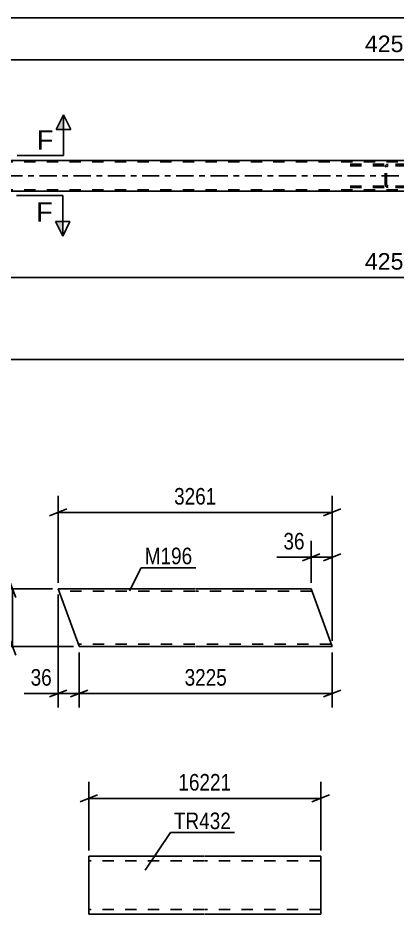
# Model space of a CAD drawing. Header units: millimetres. Extents: x 0 to 841, y 0 to 594.
# Drawn here: x 443.2 to 508.8, y 102.9 to 257.8 of the extents above; entities that cross this region are included whole.
import ezdxf

# ---------------------------------------------------------------- set-up
doc = ezdxf.new("R2010")
doc.units = ezdxf.units.MM
doc.linetypes.add('DXK_LINE_DOT2', pattern=[3.9198, 1.9599, -1.9599])
doc.linetypes.add('DXK_LINE_DOT3', pattern=[5.9187, 2.979, -0.9799, 0.9799, -0.9799])
doc.styles.add('Arial', font='arial.ttf', dxfattribs={"height": 0.2})
doc.styles.add('Arial Narrow', font='ARIALN.TTF', dxfattribs={"height": 0.2})

# ---------------------------------------------------------------- blocks, each defined once
blk = doc.blocks.new('Part-317311686-4478 - 4224')
at = {"color": 2, "linetype": 'Continuous'}
for p, q in [((115.52, 233.18), (689.3, 233.18)), ((592.05, 227.9), (427.78, 227.9))]:
    blk.add_line(p, q, dxfattribs=at)
at = {"color": 7, "linetype": 'DXK_LINE_DOT2'}
for p, q in [((689.3, 232.94), (115.52, 232.94)), ((689.3, 228.14), (115.52, 228.14))]:
    blk.add_line(p, q, dxfattribs=at)
at = {"color": 7, "linetype": 'DXK_LINE_DOT3'}
blk.add_line((115.52, 230.54), (689.3, 230.54), dxfattribs=at)
blk = doc.blocks.new('Part-317311686-4337 - 4224')
at = {"color": 7, "linetype": 'DXK_LINE_DOT2'}
for p, q in [((510.52, 232.54), (499.67, 232.54)), ((507.29, 232.54), (507.09, 232.5)), ((510.72, 232.5), (510.52, 232.54)), ((510.52, 232.3), (499.67, 232.3)), ((506.81, 232.24), (506.77, 232.06)), ((506.77, 229.02), (506.77, 232.06)), ((507.03, 232.06), (507.05, 232.15)), ((507.03, 229.02), (507.03, 232.06)), ((507.05, 232.15), (507.11, 232.23)), ((507.11, 232.23), (507.19, 232.28)), ((507.19, 232.28), (507.29, 232.3)), ((510.52, 232.3), (510.62, 232.28)), ((510.62, 232.28), (510.7, 232.23)), ((510.7, 232.23), (510.76, 232.15)), ((510.76, 232.15), (510.78, 232.06)), ((510.78, 229.02), (510.78, 232.06)), ((511.03, 232.06), (510.99, 232.24)), ((511.03, 229.02), (511.03, 232.06)), ((510.52, 228.78), (499.67, 228.78)), ((510.52, 228.54), (499.67, 228.54)), ((506.77, 229.02), (506.81, 228.83)), ((507.05, 228.92), (507.03, 229.02)), ((507.11, 228.85), (507.05, 228.92)), ((507.09, 228.57), (507.29, 228.54)), ((507.19, 228.79), (507.11, 228.85)), ((507.29, 228.78), (507.19, 228.79)), ((510.62, 228.79), (510.52, 228.78)), ((510.52, 228.54), (510.72, 228.57)), ((510.7, 228.85), (510.62, 228.79)), ((510.76, 228.92), (510.7, 228.85)), ((510.78, 229.02), (510.76, 228.92)), ((510.99, 228.83), (511.03, 229.02))]:
    blk.add_line(p, q, dxfattribs=at)
for centre, start, end in [((507.27, 232.04), 110.7583, 155.6801), ((510.54, 232.04), 24.3199, 69.2417), ((507.27, 229.04), 204.3199, 249.2417), ((510.54, 229.04), 290.7583, 335.6801)]:
    blk.add_arc(centre, 0.496, start, end, dxfattribs=at)
blk = doc.blocks.new('Part-317311686-6010 - 6004')
at = {"color": 2, "linetype": 'Continuous'}
for p, q in [((473.86, 159.17), (450.22, 159.17)), ((453.84, 149.23), (450.22, 159.17)), ((493.96, 159.17), (473.96, 159.17)), ((493.96, 159.17), (497.6, 149.17)), ((453.86, 149.17), (453.84, 149.23)), ((473.86, 149.17), (453.86, 149.17)), ((497.6, 149.17), (473.96, 149.17))]:
    blk.add_line(p, q, dxfattribs=at)
at = {"color": 7, "linetype": 'DXK_LINE_DOT2'}
for p, q in [((473.86, 158.77), (450.37, 158.77)), ((494.11, 158.77), (473.96, 158.77)), ((453.71, 149.6), (453.67, 149.68)), ((453.72, 149.57), (453.71, 149.6)), ((473.86, 149.57), (453.72, 149.57)), ((497.46, 149.57), (473.96, 149.57)), ((497.45, 149.6), (497.41, 149.68)), ((497.46, 149.57), (497.45, 149.6))]:
    blk.add_line(p, q, dxfattribs=at)
blk = doc.blocks.new('Part-317311686-6354 - 6348')
at = {"color": 2, "linetype": 'Continuous'}
for p, q in [((455.52, 104.54), (455.52, 112.94)), ((455.52, 112.94), (475.52, 112.94)), ((475.62, 112.94), (495.62, 112.94)), ((495.62, 102.94), (495.62, 112.94)), ((455.52, 104.54), (455.52, 102.94)), ((455.52, 102.94), (475.52, 102.94)), ((475.62, 102.94), (495.62, 102.94))]:
    blk.add_line(p, q, dxfattribs=at)
at = {"color": 7, "linetype": 'DXK_LINE_DOT2'}
for p, q in [((475.52, 112.14), (455.52, 112.14)), ((495.62, 112.14), (475.62, 112.14)), ((455.52, 103.06), (455.52, 104.54)), ((455.52, 103.74), (455.52, 103.8)), ((495.62, 103.74), (495.62, 103.8)), ((475.52, 103.74), (455.52, 103.74)), ((495.62, 103.74), (475.62, 103.74))]:
    blk.add_line(p, q, dxfattribs=at)
blk = doc.blocks.new('StraightDimension-317311686-4613 - 4224')
at = {"color": 7, "linetype": 'Continuous'}
for p, q in [((422.58, 234.58), (422.58, 253.43)), ((592.85, 234.58), (592.85, 253.43)), ((424.08, 251.18), (421.08, 249.98)), ((591.35, 249.98), (594.35, 251.18)), ((422.58, 250.58), (592.85, 250.58))]:
    blk.add_line(p, q, dxfattribs=at)
at = {"color": 0}
blk.add_wipeout([(512.76, 251.33), (512.76, 255.53), (502.67, 255.53), (502.67, 251.33)], dxfattribs=at)
at = {"color": 3, "style": 'Arial'}
blk.add_text('4257', height=2.865, dxfattribs=at).set_placement((503.27, 251.93))
blk = doc.blocks.new('StraightDimension-317311686-4657 - 4224')
at = {"color": 7, "linetype": 'Continuous'}
for p, q in [((422.58, 226.5), (422.58, 202.79)), ((592.85, 226.5), (592.85, 200.56)), ((424.08, 213.58), (421.08, 212.38)), ((422.58, 212.98), (592.85, 212.98)), ((591.35, 212.38), (594.35, 213.58))]:
    blk.add_line(p, q, dxfattribs=at)
at = {"color": 0}
blk.add_wipeout([(512.76, 213.73), (512.76, 217.93), (502.67, 217.93), (502.67, 213.73)], dxfattribs=at)
at = {"color": 0, "linetype": 'Continuous'}
blk.add_wipeout([(592.25, 212.28), (588.05, 212.28), (588.05, 199.96), (592.25, 199.96)], dxfattribs=at)
at = {"color": 3, "style": 'Arial'}
blk.add_text('4257', height=2.865, dxfattribs=at).set_placement((503.27, 214.33))
at = {"color": 3, "linetype": 'Continuous', "style": 'Arial'}
blk.add_text('12618', height=2.865, rotation=90.0002, dxfattribs=at).set_placement((591.65, 200.56))
blk = doc.blocks.new('StraightDimension-317311686-4681 - 4224')
at = {"color": 7, "linetype": 'Continuous'}
blk.add_line((106.26, 198.78), (698.56, 198.78), dxfattribs=at)
blk = doc.blocks.new('StraightDimension-317311686-8641 - 4224')
at = {"color": 7, "linetype": 'Continuous'}
blk.add_line((106.9, 257.84), (697.92, 257.84), dxfattribs=at)
blk = doc.blocks.new('StraightDimension-317311686-6024 - 6004')
at = {"color": 7, "linetype": 'Continuous'}
for p, q in [((441.71, 160.67), (442.91, 157.67)), ((449.22, 159.17), (439.46, 159.17)), ((442.31, 149.17), (442.31, 159.17)), ((442.91, 147.67), (441.71, 150.67)), ((452.86, 149.17), (439.46, 149.17))]:
    blk.add_line(p, q, dxfattribs=at)
at = {"color": 0}
blk.add_wipeout([(441.56, 157.51), (437.36, 157.51), (437.36, 150.82), (441.56, 150.82)], dxfattribs=at)
at = {"color": 3, "style": 'Arial Narrow'}
blk.add_text('100', height=2.863, rotation=90.0002, dxfattribs=at).set_placement((440.96, 151.42))
blk = doc.blocks.new('StraightDimension-317311686-6042 - 6004')
at = {"color": 7, "linetype": 'Continuous'}
for p, q in [((493.96, 160.17), (493.96, 167.46)), ((497.6, 150.17), (497.6, 167.46)), ((492.46, 164.01), (495.46, 165.21)), ((493.96, 164.61), (497.6, 164.61)), ((499.1, 165.21), (496.1, 164.01))]:
    blk.add_line(p, q, dxfattribs=at)
at = {"color": 0}
blk.add_wipeout([(493.44, 165.36), (493.44, 169.56), (488.58, 169.56), (488.58, 165.36)], dxfattribs=at)
at = {"color": 7, "linetype": 'Continuous'}
blk.add_line((493.96, 164.61), (488.06, 164.61), dxfattribs=at)
blk.add_line((493.96, 164.61), (488.06, 164.61), dxfattribs=at)
at = {"color": 3, "style": 'Arial Narrow'}
blk.add_text('36', height=2.863, dxfattribs=at).set_placement((489.18, 165.96))
blk = doc.blocks.new('StraightDimension-317311686-6077 - 6004')
at = {"color": 7, "linetype": 'Continuous'}
for p, q in [((450.22, 158.17), (450.22, 138.67)), ((453.86, 148.17), (453.86, 138.67)), ((448.72, 140.47), (451.72, 141.67)), ((450.22, 141.07), (453.86, 141.07)), ((455.36, 141.67), (452.36, 140.47))]:
    blk.add_line(p, q, dxfattribs=at)
at = {"color": 0}
blk.add_wipeout([(449.7, 141.82), (449.7, 146.02), (444.84, 146.02), (444.84, 141.82)], dxfattribs=at)
at = {"color": 7, "linetype": 'Continuous'}
blk.add_line((450.22, 141.07), (444.32, 141.07), dxfattribs=at)
blk.add_line((450.22, 141.07), (444.32, 141.07), dxfattribs=at)
at = {"color": 3, "style": 'Arial Narrow'}
blk.add_text('36', height=2.863, dxfattribs=at).set_placement((445.44, 142.42))
blk = doc.blocks.new('StraightDimension-317311686-6013 - 6004')
at = {"color": 7, "linetype": 'Continuous'}
for p, q in [((450.22, 160.17), (450.22, 175.22)), ((497.6, 150.17), (497.6, 175.22)), ((451.72, 172.97), (448.72, 171.77)), ((450.22, 172.37), (497.6, 172.37)), ((496.1, 171.77), (499.1, 172.97))]:
    blk.add_line(p, q, dxfattribs=at)
at = {"color": 0}
blk.add_wipeout([(478.17, 173.12), (478.17, 177.32), (469.66, 177.32), (469.66, 173.12)], dxfattribs=at)
at = {"color": 3, "style": 'Arial Narrow'}
blk.add_text('3261', height=2.863, dxfattribs=at).set_placement((470.26, 173.72))
blk = doc.blocks.new('StraightDimension-317311686-6060 - 6004')
at = {"color": 7, "linetype": 'Continuous'}
for p, q in [((453.86, 148.17), (453.86, 138.67)), ((497.6, 148.17), (497.6, 138.67)), ((455.36, 141.67), (452.36, 140.47)), ((453.86, 141.07), (497.6, 141.07)), ((496.1, 140.47), (499.1, 141.67))]:
    blk.add_line(p, q, dxfattribs=at)
at = {"color": 0}
blk.add_wipeout([(479.99, 141.82), (479.99, 146.02), (471.48, 146.02), (471.48, 141.82)], dxfattribs=at)
at = {"color": 3, "style": 'Arial Narrow'}
blk.add_text('3225', height=2.863, dxfattribs=at).set_placement((472.08, 142.42))
blk = doc.blocks.new('StraightDimension-317311686-6361 - 6348')
at = {"color": 7, "linetype": 'Continuous'}
for p, q in [((455.52, 113.94), (455.52, 125.79)), ((495.62, 113.94), (495.62, 125.79)), ((457.02, 123.54), (454.02, 122.34)), ((455.52, 122.94), (495.62, 122.94)), ((494.12, 122.34), (497.12, 123.54))]:
    blk.add_line(p, q, dxfattribs=at)
at = {"color": 0}
blk.add_wipeout([(480.74, 123.69), (480.74, 127.89), (470.4, 127.89), (470.4, 123.69)], dxfattribs=at)
at = {"color": 3, "style": 'Arial Narrow'}
blk.add_text('16221', height=2.863, dxfattribs=at).set_placement((471, 124.29))
blk = doc.blocks.new('SectionMark-317311686-4752 - 4224')
at = {"color": 6, "linetype": 'Continuous'}
for p, q in [((402.81, 227.13), (410.81, 227.13)), ((402.81, 227.13), (402.81, 220.13)), ((450.99, 227.13), (442.99, 227.13)), ((450.99, 227.13), (450.99, 220.13)), ((402.81, 220.13), (401.56, 222.63)), ((452.24, 222.63), (450.99, 220.13))]:
    blk.add_line(p, q, dxfattribs=at)
at = {"color": 0, "linetype": 'Continuous'}
for points in [[(407.41, 222.63), (407.41, 226.13), (404.56, 226.13), (404.56, 222.63)], [(449.24, 222.63), (449.24, 226.13), (446.39, 226.13), (446.39, 222.63)]]:
    blk.add_wipeout(points, dxfattribs=at)
at = {"linetype": 'Continuous'}
for points in [[(402.81, 222.63), (404.06, 222.63), (402.81, 220.13)], [(449.74, 222.63), (450.99, 222.63), (450.99, 220.13)]]:
    blk.add_hatch(color=6, dxfattribs=at).paths.add_polyline_path(points)
at = {"color": 6, "linetype": 'Continuous'}
for p, q in [((404.06, 222.63), (401.56, 222.63)), ((402.81, 220.13), (404.06, 222.63)), ((449.74, 222.63), (452.24, 222.63)), ((450.99, 220.13), (449.74, 222.63))]:
    blk.add_line(p, q, dxfattribs=at)
at = {"color": 3, "linetype": 'Continuous', "style": 'Arial'}
for p in [(404.56, 222.63), (446.39, 222.63)]:
    blk.add_text('F', height=3.34, dxfattribs=at).set_placement(p)
blk = doc.blocks.new('SectionMark-317311686-4754 - 4224')
at = {"color": 6, "linetype": 'Continuous'}
for p, q in [((400.96, 238.57), (402.21, 241.07)), ((402.21, 234.07), (402.21, 241.07)), ((451.12, 234.07), (451.12, 241.07)), ((451.12, 241.07), (452.37, 238.57)), ((402.21, 234.07), (410.21, 234.07)), ((451.12, 234.07), (443.12, 234.07))]:
    blk.add_line(p, q, dxfattribs=at)
at = {"color": 0, "linetype": 'Continuous'}
for points in [[(406.81, 235.07), (406.81, 238.57), (403.96, 238.57), (403.96, 235.07)], [(449.37, 235.07), (449.37, 238.57), (446.52, 238.57), (446.52, 235.07)]]:
    blk.add_wipeout(points, dxfattribs=at)
at = {"linetype": 'Continuous'}
for points in [[(403.46, 238.57), (402.21, 238.57), (402.21, 241.07)], [(451.12, 238.57), (449.87, 238.57), (451.12, 241.07)]]:
    blk.add_hatch(color=6, dxfattribs=at).paths.add_polyline_path(points)
at = {"color": 6, "linetype": 'Continuous'}
for p, q in [((402.21, 241.07), (403.46, 238.57)), ((451.12, 241.07), (449.87, 238.57)), ((403.46, 238.57), (400.96, 238.57)), ((449.87, 238.57), (452.37, 238.57))]:
    blk.add_line(p, q, dxfattribs=at)
at = {"color": 3, "linetype": 'Continuous', "style": 'Arial'}
for p in [(403.96, 235.07), (446.52, 235.07)]:
    blk.add_text('F', height=3.34, dxfattribs=at).set_placement(p)
blk = doc.blocks.new('Mark-317311686-6006 - 6004')
at = {"color": 0}
blk.add_wipeout([(473.4, 163.41), (473.4, 166.41), (465.18, 166.41), (465.18, 163.41)], dxfattribs=at)
blk.add_wipeout([(473.4, 163.41), (473.4, 166.41), (465.18, 166.41), (465.18, 163.41)], dxfattribs=at)
at = {"color": 30, "linetype": 'Continuous'}
for p, q in [((462.56, 158.79), (464.58, 162.81)), ((464.58, 162.81), (474, 162.81))]:
    blk.add_line(p, q, dxfattribs=at)
at = {"color": 3, "style": 'Arial Narrow'}
blk.add_text('M196', height=2.863, dxfattribs=at).set_placement((465.18, 163.41))
blk = doc.blocks.new('Mark-317311686-6350 - 6348')
at = {"color": 0}
blk.add_wipeout([(480.09, 117.62), (480.09, 120.62), (470.23, 120.62), (470.23, 117.62)], dxfattribs=at)
blk.add_wipeout([(480.09, 117.62), (480.09, 120.62), (470.23, 120.62), (470.23, 117.62)], dxfattribs=at)
at = {"color": 30, "linetype": 'Continuous'}
for p, q in [((465.28, 110.54), (469.63, 117.02)), ((469.63, 117.02), (480.69, 117.02))]:
    blk.add_line(p, q, dxfattribs=at)
at = {"color": 3, "style": 'Arial Narrow'}
blk.add_text('TR432', height=2.863, dxfattribs=at).set_placement((470.23, 117.62))

msp = doc.modelspace()

# ---------------------------------------------------------------- block references
for name in ['StraightDimension-317311686-4613 - 4224', 'Part-317311686-4478 - 4224', 'Part-317311686-4337 - 4224', 'StraightDimension-317311686-4657 - 4224', 'Part-317311686-6010 - 6004', 'StraightDimension-317311686-6361 - 6348', 'Part-317311686-6354 - 6348']:
    msp.add_blockref(name, (0, 0))

# ---------------------------------------------------------------- next in the draw order: block references
for name in ['StraightDimension-317311686-8641 - 4224', 'StraightDimension-317311686-4681 - 4224', 'StraightDimension-317311686-6042 - 6004', 'StraightDimension-317311686-6024 - 6004', 'Mark-317311686-6350 - 6348']:
    msp.add_blockref(name, (0, 0))

# ---------------------------------------------------------------- next in the draw order: block references
for name in ['SectionMark-317311686-4754 - 4224', 'SectionMark-317311686-4752 - 4224', 'StraightDimension-317311686-6077 - 6004']:
    msp.add_blockref(name, (0, 0))

# ---------------------------------------------------------------- next in the draw order: block references
for name in ['StraightDimension-317311686-6013 - 6004', 'StraightDimension-317311686-6060 - 6004']:
    msp.add_blockref(name, (0, 0))

# ---------------------------------------------------------------- next in the draw order: block references
msp.add_blockref('Mark-317311686-6006 - 6004', (0, 0))

doc.saveas('drawing.dxf')
